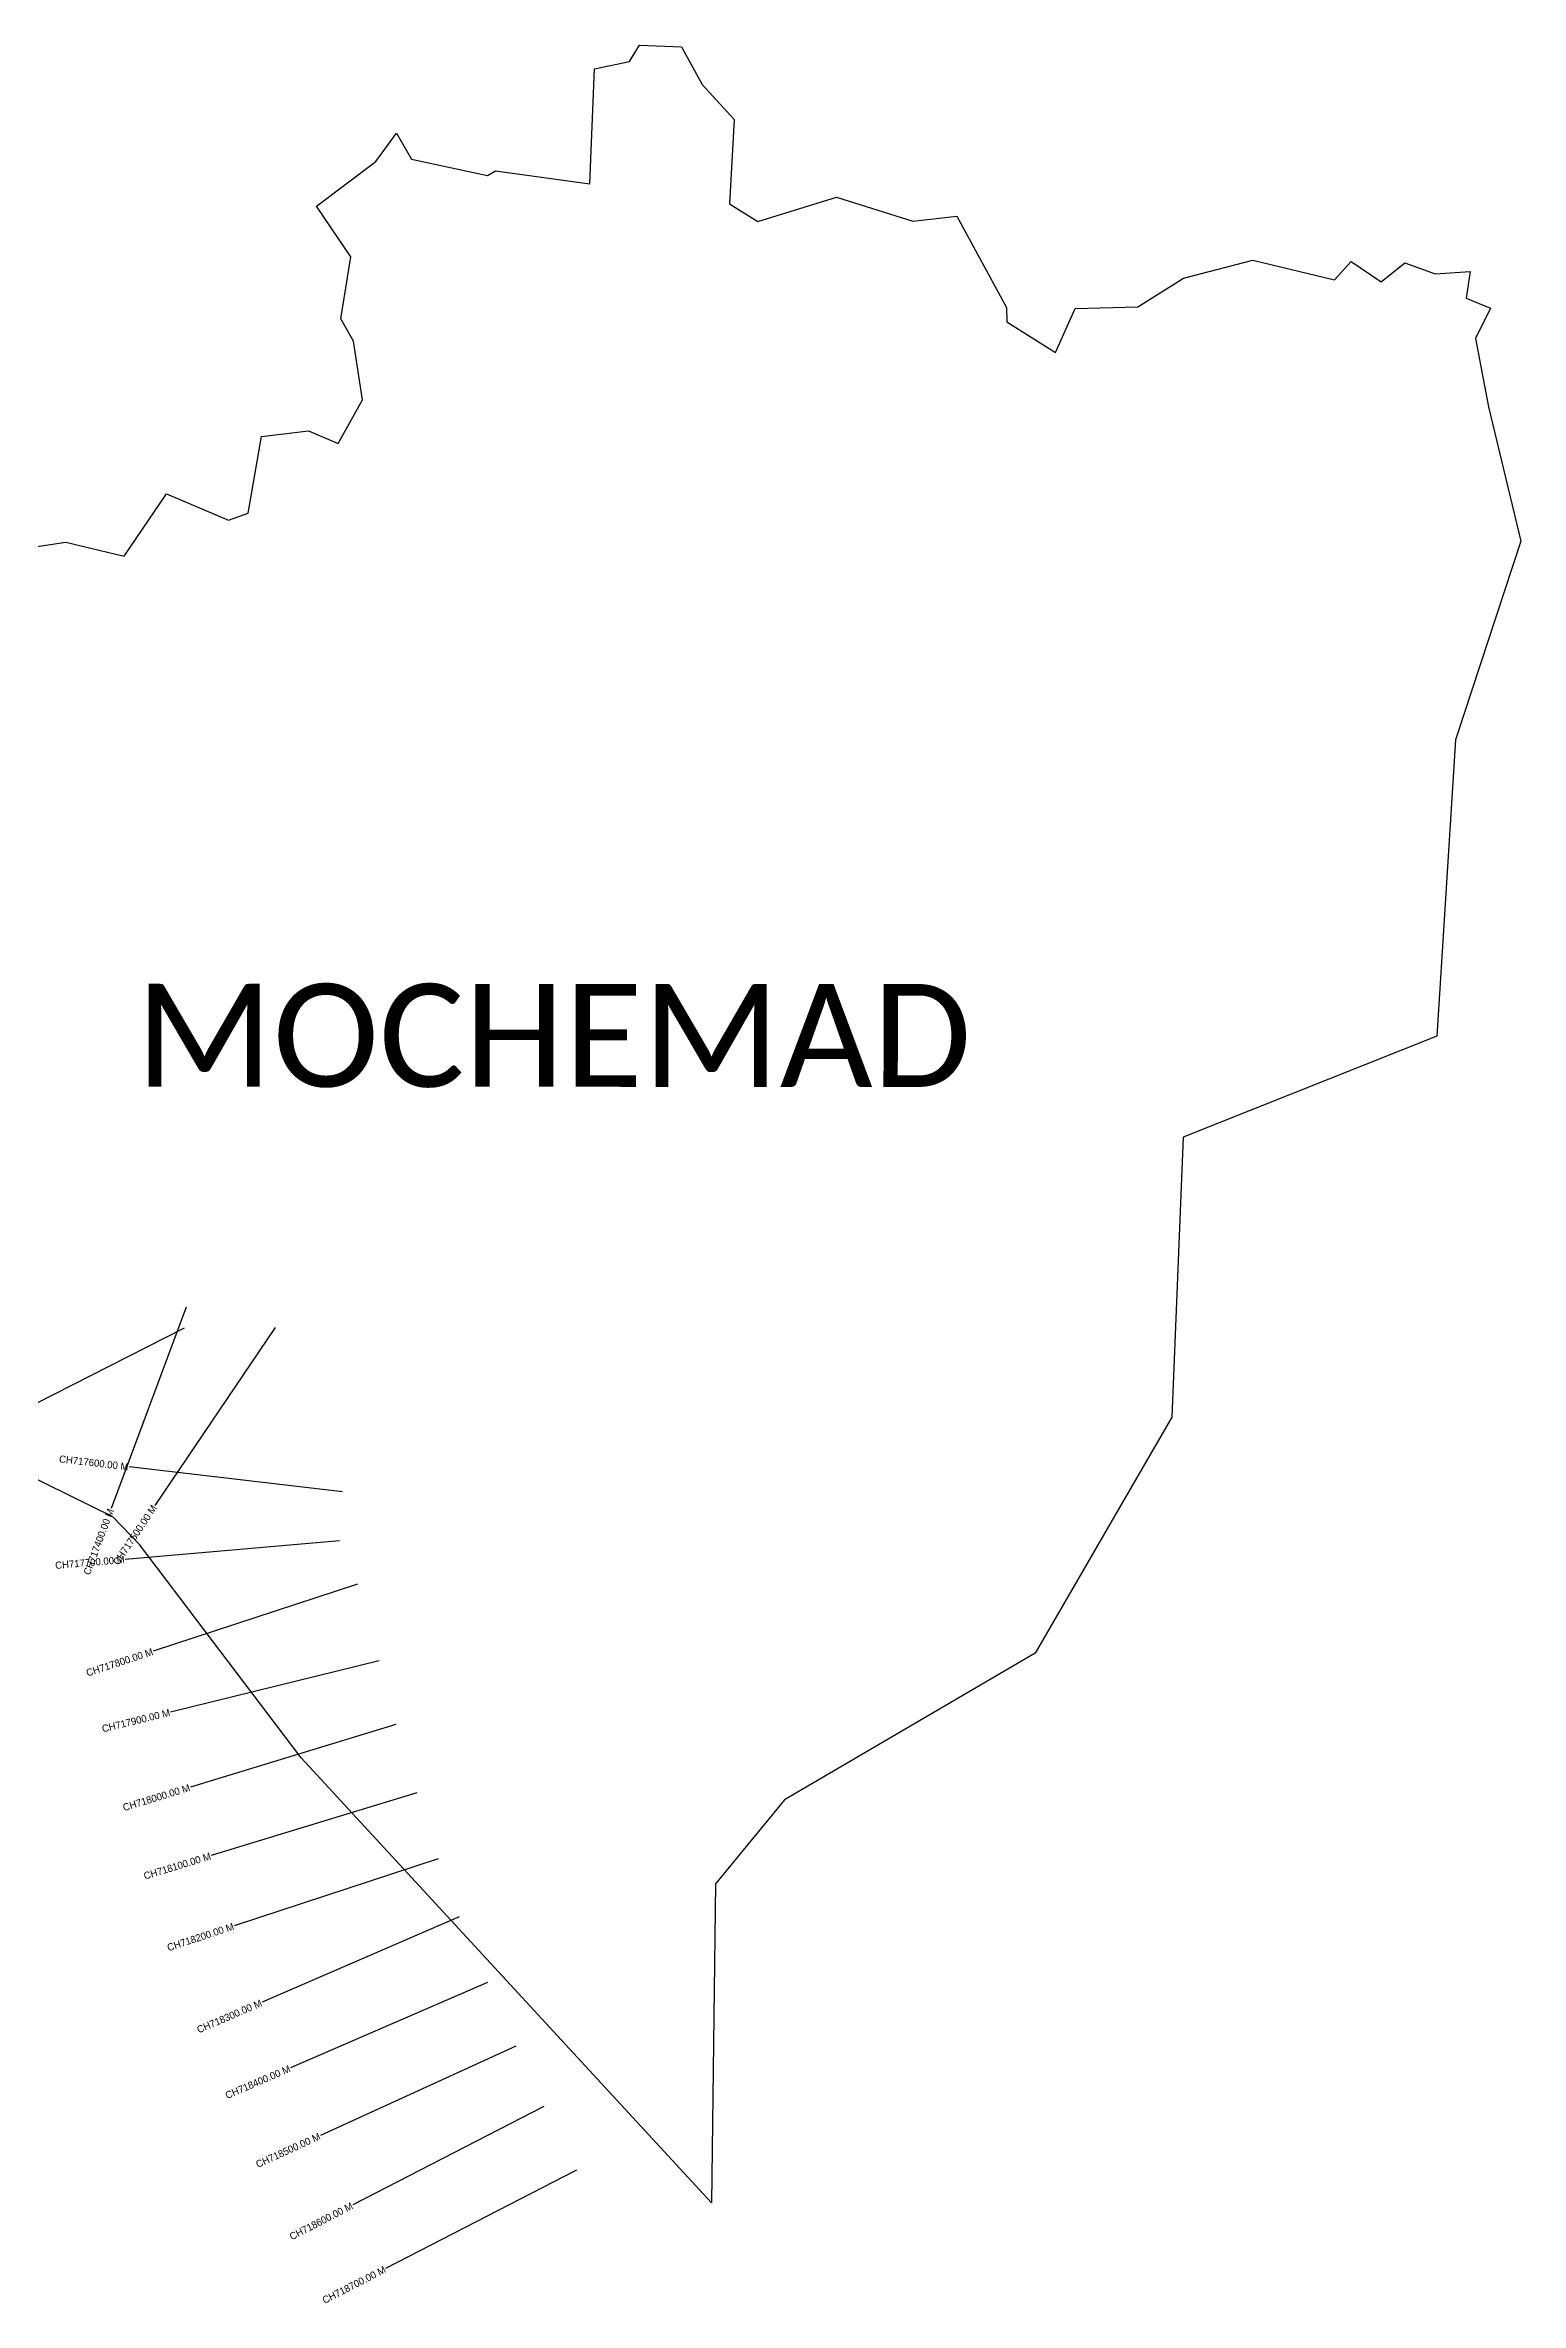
# Model space of a CAD drawing. Header units: metres. Extents: x 353815 to 357247, y 1746498 to 1749651.
# Drawn here: x 355186 to 357247, y 1746498 to 1749651 of the extents above; entities that cross this region are included whole.
import ezdxf
from ezdxf.enums import TextEntityAlignment as Align

# ---------------------------------------------------------------- set-up
doc = ezdxf.new("R2010")
doc.units = ezdxf.units.M
for name, color, linetype in [('CS', 134, 'Continuous'), ('CSMark', 6, 'Continuous'), ('VILLAGE NAME', 250, 'Continuous')]:
    doc.layers.add(name, color=color, linetype=linetype)

msp = doc.modelspace()

# ---------------------------------------------------------------- linework, layer by layer
at = {"color": 6}
for points in [[(355109.3, 1748941), (355214.7, 1748956.9), (355296.2, 1748937), (355355.3, 1749024.1), (355441.9, 1748987.5), (355469.5, 1748997.2), (355488, 1749104.3), (355553.6, 1749112.3), (355595.1, 1749094.4), (355629, 1749155.7), (355616.5, 1749237.4), (355598.8, 1749268.4), (355612.9, 1749355.4), (355564.8, 1749425.9), (355647.7, 1749488.3), (355676.8, 1749528.1), (355697.4, 1749491.7), (355803.8, 1749468.6), (355814.9, 1749475.5), (355946.7, 1749457), (355953, 1749617.8), (356001.9, 1749628.2), (356016, 1749650.8)], [(356074.7, 1749648.5), (356103.5, 1749595.7), (356148.2, 1749546.8), (356141.6, 1749429.3), (356181.1, 1749404.6), (356291.1, 1749438.5), (356397.8, 1749405), (356459.1, 1749412), (356528.3, 1749284.6), (356529, 1749264.3), (356597, 1749221.6), (356624.2, 1749283.2), (356712, 1749285.2), (356775.7, 1749325.4), (356872.7, 1749350.3), (356986.6, 1749323.2), (357010, 1749348.6), (357051.7, 1749320.2), (357084.8, 1749347), (357127.4, 1749331.4), (357176.1, 1749334.5), (357170.3, 1749297.4), (357204.7, 1749283.4), (357183.5, 1749241.2), (357201.8, 1749145.8), (357246.9, 1748957.9), (357155.6, 1748680.8), (357129.4, 1748266.7), (356775.2, 1748125.8), (356759.3, 1747734.8), (356568.8, 1747405.2), (356218.7, 1747200.2), (356121.9, 1747083.2), (356116.4, 1746637.3), (355543.5, 1747259.1), (355317.7, 1747556.8), (355280.4, 1747595.7), (355126.5, 1747671.3)], [(356016, 1749650.8), (356074.7, 1749648.5)]]:
    msp.add_lwpolyline(points, dxfattribs=at)
at = {"layer": 'CS'}
for p, q in [((355383, 1747888.3), (355278.1, 1747607.3)), ((355380.2, 1747859), (355112.8, 1747723.1)), ((355507.1, 1747859.9), (355339.1, 1747611.4)), ((355601.2, 1747630.6), (355303.2, 1747665.3)), ((355596.8, 1747561.8), (355297.9, 1747536.1)), ((355622, 1747501.5), (355337, 1747407.9)), ((355652.3, 1747394.3), (355361, 1747322.8)), ((355675.6, 1747305.7), (355388.7, 1747218)), ((355704.8, 1747210.1), (355418, 1747122.4)), ((355735, 1747118.1), (355450, 1747024.3)), ((355764.2, 1747036.8), (355488.8, 1746917.7)), ((355803.9, 1746945), (355528.5, 1746826)), ((355843.1, 1746856.5), (355570.3, 1746731.6)), ((355882.2, 1746772.1), (355615.6, 1746634.7)), ((355928, 1746683.3), (355661.4, 1746545.8))]:
    msp.add_line(p, q, dxfattribs=at)

# ---------------------------------------------------------------- texts
at = {"layer": 'CSMark'}
for s, rotation, p in [('CH717600.00 M', 353.3578, (355302.2, 1747665.4)), ('CH717400.00 M', 69.5207, (355277.7, 1747606.3)), ('CH717500.00 M', 55.9337, (355338.5, 1747610.6)), ('CH717700.00 M', 4.9208, (355296.9, 1747536)), ('CH717800.00 M', 18.1922, (355336.1, 1747407.6)), ('CH717900.00 M', 13.7938, (355360, 1747322.5)), ('CH718000.00 M', 17.0043, (355387.8, 1747217.7)), ('CH718100.00 M', 17.0043, (355417, 1747122.1)), ('CH718200.00 M', 18.2233, (355449.1, 1747024)), ('CH718300.00 M', 23.3772, (355487.9, 1746917.3)), ('CH718400.00 M', 23.3772, (355527.6, 1746825.6)), ('CH718500.00 M', 24.5996, (355569.4, 1746731.2)), ('CH718600.00 M', 27.2765, (355614.7, 1746634.2)), ('CH718700.00 M', 27.2765, (355660.5, 1746545.3))]:
    msp.add_text(s, height=10, rotation=rotation, dxfattribs=at).set_placement(p, align=Align.MIDDLE_RIGHT)
at = {"layer": 'VILLAGE NAME', "insert": (355312.4, 1748340), "char_height": 143.7, "attachment_point": 1, "rotation": 359.9793}
msp.add_mtext_dynamic_manual_height_columns('{\\fCalibri|b0|i0|c0|p34;MOCHEMAD}', width=1418, gutter_width=718.5, heights=[0], dxfattribs=at)

doc.saveas('drawing.dxf')
